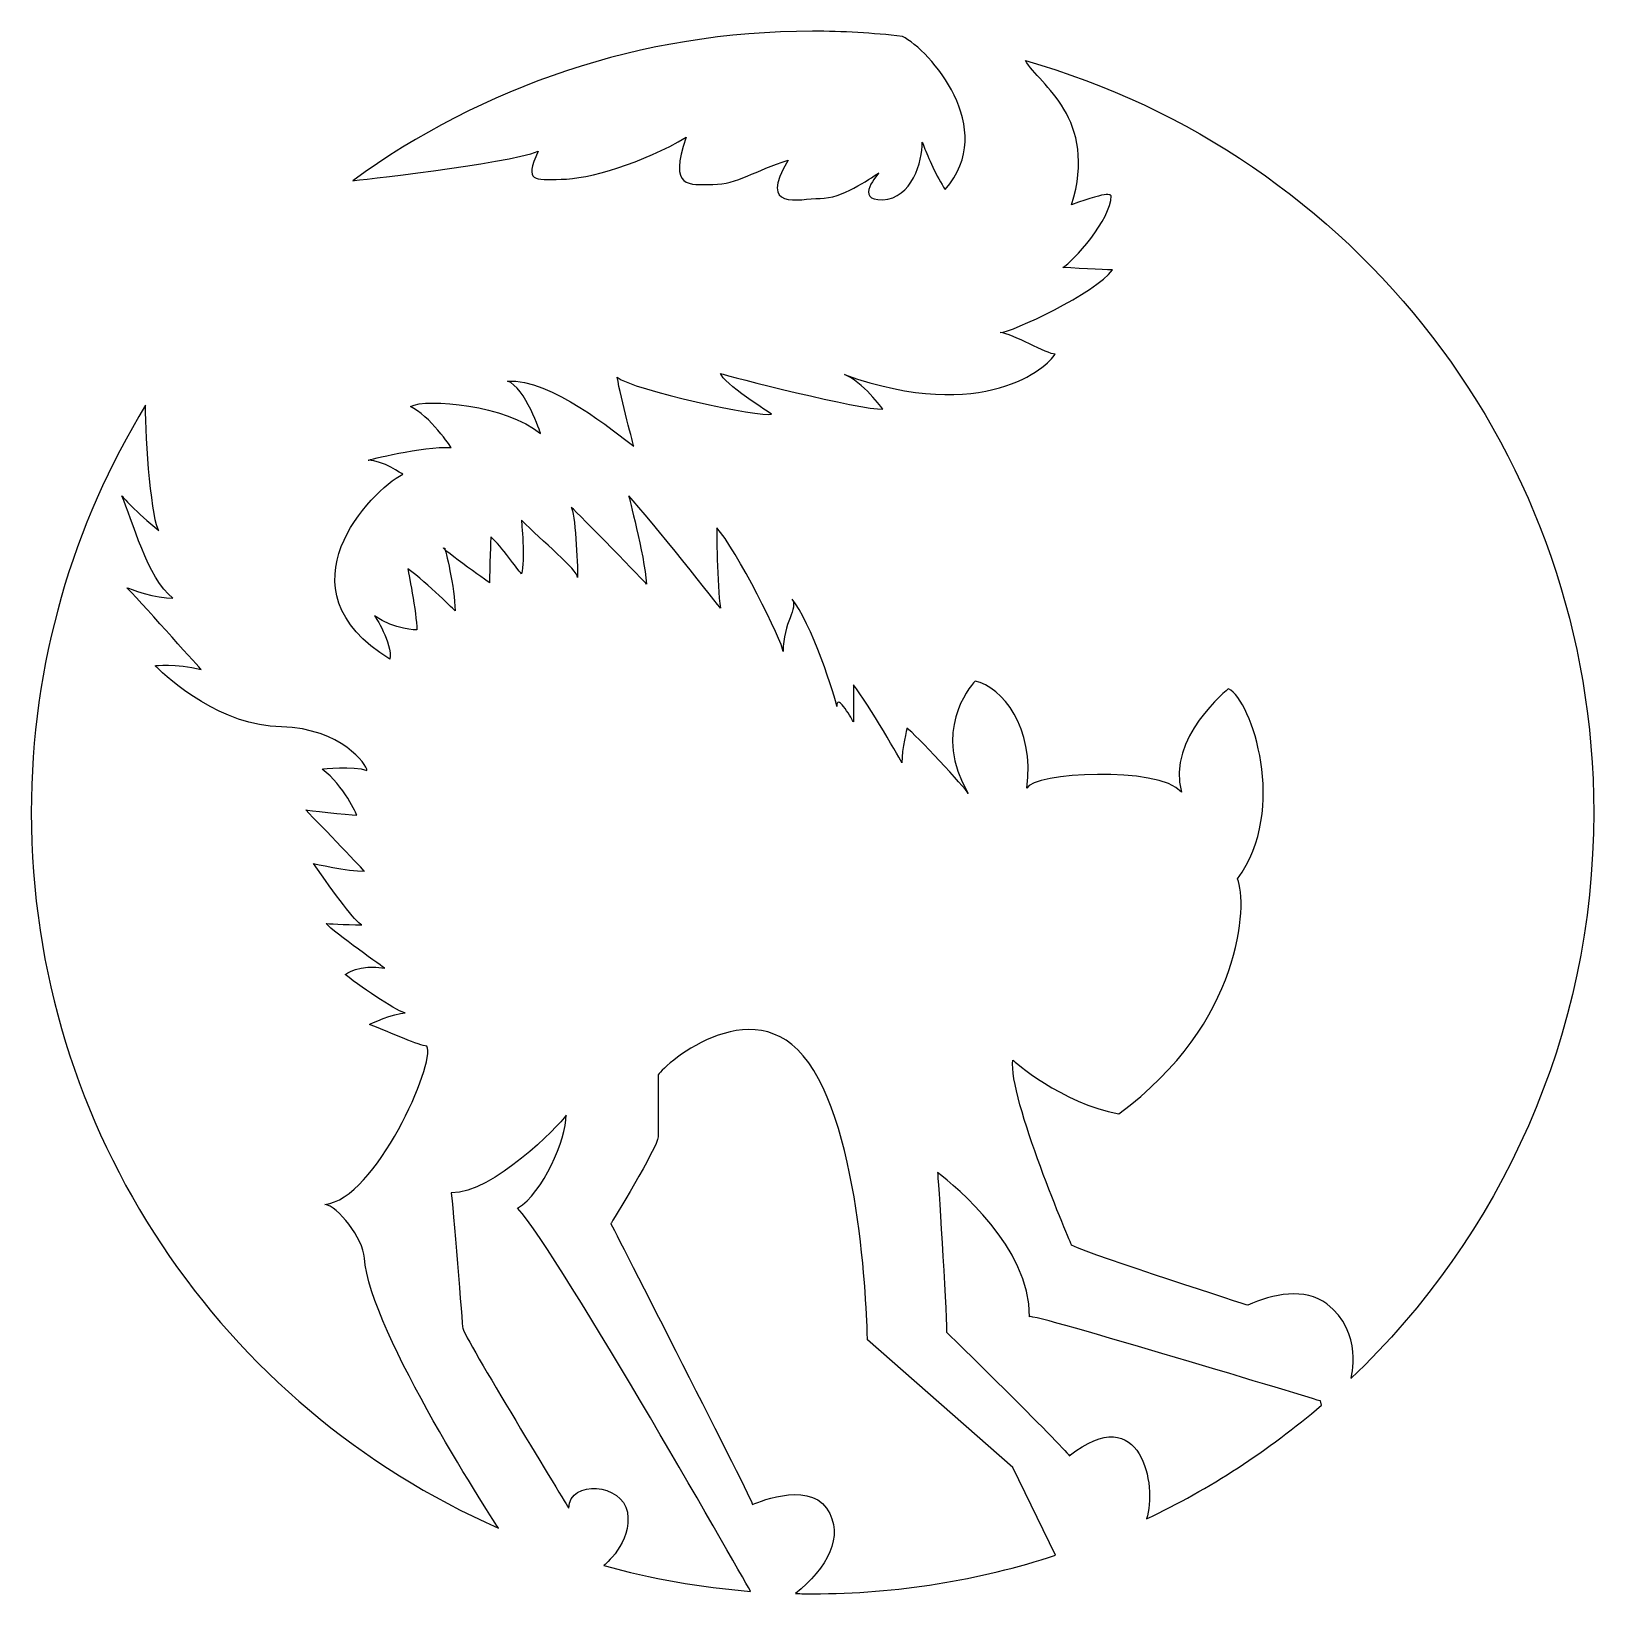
# Model space of a CAD drawing. Header units: centimetres. Extents: x -10.1 to 10.1, y -10.1 to 10.1.
import ezdxf

# ---------------------------------------------------------------- set-up
doc = ezdxf.new("R2010")
doc.units = ezdxf.units.CM
doc.header["$MEASUREMENT"] = 0
doc.layers.add('Camada 1', color=7, linetype='Continuous')

msp = doc.modelspace()

# ---------------------------------------------------------------- linework, layer by layer
at = {"layer": 'Camada 1'}
for points, knots in [([(-5.91557, 8.13148), (-4.25565, 9.34113), (-2.21116, 10.05489), (-0.00001, 10.05489), (-0.00001, 10.05489), (0.39102, 10.05489), (0.77686, 10.03256), (1.15627, 9.98911), (1.15627, 9.98911), (1.5115, 9.80845), (2.3987, 8.80624), (1.70867, 8.01762), (1.70867, 8.01762), (1.59686, 8.17907), (1.48507, 8.44376), (1.43718, 8.56338), (1.43718, 8.56338), (1.42173, 8.60201), (1.41292, 8.6255), (1.41292, 8.6255), (1.41292, 8.6255), (1.41292, 8.37907), (1.28147, 7.90261), (0.9036, 7.88617), (0.9036, 7.88617), (0.52575, 7.86974), (0.85433, 8.23119), (0.85433, 8.23119), (0.85433, 8.23119), (0.72288, 8.14906), (0.37787, 7.9026), (0.09857, 7.9026), (0.09857, 7.9026), (-0.18072, 7.9026), (-0.70648, 7.73832), (-0.31217, 8.39549), (-0.31217, 8.39549), (-0.73934, 8.26404), (-0.96934, 8.08333), (-1.2815, 8.08333), (-1.2815, 8.08333), (-1.59366, 8.08333), (-1.85655, 8.01761), (-1.62654, 8.69124), (-1.62654, 8.69124), (-2.16872, 8.36265), (-2.89162, 8.14906), (-3.23664, 8.14906), (-3.23664, 8.14906), (-3.58166, 8.14906), (-3.7131, 8.09977), (-3.53236, 8.51051), (-3.53236, 8.51051), (-3.9431, 8.34622), (-5.91557, 8.13148), (-5.91557, 8.13148)], [0, 0, 0, 0, 0.06666667, 0.06666667, 0.06666667, 0.06666667, 0.13333333, 0.13333333, 0.13333333, 0.13333333, 0.2, 0.2, 0.2, 0.2, 0.26666667, 0.26666667, 0.26666667, 0.26666667, 0.33333333, 0.33333333, 0.33333333, 0.33333333, 0.4, 0.4, 0.4, 0.4, 0.46666667, 0.46666667, 0.46666667, 0.46666667, 0.53333333, 0.53333333, 0.53333333, 0.53333333, 0.6, 0.6, 0.6, 0.6, 0.66666667, 0.66666667, 0.66666667, 0.66666667, 0.73333333, 0.73333333, 0.73333333, 0.73333333, 0.8, 0.8, 0.8, 0.8, 0.86666667, 0.86666667, 0.86666667, 0.86666667, 1, 1, 1, 1]), ([(6.62111, -6.32538), (7.09757, -6.68683), (6.9294, -7.28595), (6.9294, -7.28595), (6.9294, -7.28595), (8.85475, -5.45429), (10.05487, -2.86736), (10.05487, -0.00001), (10.05487, -0.00001), (10.05487, 4.603), (6.96194, 8.48359), (2.74081, 9.67678), (2.74081, 9.67678), (2.92443, 9.36484), (3.68019, 8.93767), (3.33517, 7.82046), (3.33517, 7.82046), (3.84449, 8.01763), (3.84449, 7.93547), (3.84449, 7.93547), (3.84449, 7.93547), (3.84449, 7.63972), (3.3516, 7.08113), (3.22015, 7.01541), (3.22015, 7.01541), (3.48304, 6.99898), (3.86092, 6.98255), (3.86092, 6.98255), (3.86092, 6.98255), (3.64735, 6.68683), (2.56298, 6.1775), (2.4151, 6.1775), (2.4151, 6.1775), (2.57938, 6.16107), (3.02301, 5.89821), (3.12156, 5.89821), (3.12156, 5.89821), (3.02298, 5.7339), (2.21795, 4.99458), (0.41069, 5.63532), (0.41069, 5.63532), (0.64069, 5.55317), (0.90356, 5.19172), (0.90356, 5.19172), (0.90356, 5.19172), (0.6407, 5.17529), (-1.10084, 5.61889), (-1.18297, 5.65175), (-1.18297, 5.65175), (-1.16654, 5.53674), (-0.5258, 5.126), (-0.5258, 5.126), (-0.5258, 5.126), (-0.65725, 5.07671), (-2.31663, 5.43816), (-2.51377, 5.60246), (-2.51377, 5.60246), (-2.46448, 5.32317), (-2.30017, 4.71526), (-2.30017, 4.71526), (-2.30017, 4.71526), (-2.5466, 4.896), (-3.36811, 5.58603), (-3.9267, 5.55317), (-3.9267, 5.55317), (-3.6967, 5.47104), (-3.49953, 4.87957), (-3.49953, 4.87957), (-3.49953, 4.87957), (-3.94313, 5.24102), (-4.96178, 5.3396), (-5.17535, 5.22459), (-5.17535, 5.22459), (-4.92892, 5.10958), (-4.6496, 4.69884), (-4.6496, 4.69884), (-4.6496, 4.69884), (-5.02748, 4.71527), (-5.71751, 4.53453), (-5.71751, 4.53453), (-5.71751, 4.53453), (-5.53677, 4.53453), (-5.27391, 4.35379), (-5.27391, 4.35379), (-5.27391, 4.35379), (-5.68465, 4.14022), (-6.91687, 2.87514), (-5.43819, 1.97151), (-5.43819, 1.97151), (-5.40533, 2.18511), (-5.63536, 2.53012), (-5.63536, 2.53012), (-5.63536, 2.53012), (-5.37247, 2.34938), (-5.09318, 2.34938), (-5.09318, 2.34938), (-5.09318, 2.34938), (-5.09318, 2.56295), (-5.20819, 3.138), (-5.20819, 3.138), (-5.20819, 3.138), (-4.9453, 2.94083), (-4.60028, 2.59582), (-4.60028, 2.59582), (-4.60028, 2.59582), (-4.60028, 2.89154), (-4.73173, 3.40087), (-4.73173, 3.40087), (-4.73173, 3.40087), (-4.87958, 3.46659), (-4.15668, 2.95727), (-4.15668, 2.95727), (-4.15668, 2.95727), (-4.15668, 3.12155), (-4.14025, 3.54872), (-4.14025, 3.54872), (-4.14025, 3.54872), (-3.99237, 3.41727), (-3.81166, 3.13798), (-3.74594, 3.07226), (-3.74594, 3.07226), (-3.69665, 3.23654), (-3.74594, 3.76229), (-3.74594, 3.76229), (-3.74594, 3.76229), (-3.48308, 3.49943), (-3.02305, 3.12155), (-3.02305, 3.02296), (-3.02305, 3.02296), (-3.02305, 3.2037), (-3.05591, 3.8773), (-3.1052, 3.92657), (-3.1052, 3.92657), (-3.00662, 3.84444), (-2.13585, 2.94081), (-2.13585, 2.94081), (-2.13585, 2.94081), (-2.16871, 3.33512), (-2.36585, 4.07444), (-2.36585, 4.07444), (-2.36585, 4.07444), (-2.08656, 3.77872), (-1.18292, 2.62862), (-1.18292, 2.62862), (-1.18292, 2.62862), (-1.23221, 2.92434), (-1.23221, 3.6637), (-1.23221, 3.6637), (-1.23221, 3.6637), (-0.98578, 3.40081), (-0.37787, 2.18505), (-0.37787, 2.07004), (-0.37787, 2.07004), (-0.37787, 2.44792), (-0.1807, 2.62863), (-0.26286, 2.74364), (-0.26286, 2.74364), (-0.03283, 2.48078), (0.31216, 1.4457), (0.31216, 1.36355), (0.31216, 1.36355), (0.31216, 1.56072), (0.52576, 1.16641), (0.52576, 1.16641), (0.52576, 1.16641), (0.52576, 1.16641), (0.52576, 1.64287), (0.52576, 1.64287), (0.52576, 1.64287), (0.7229, 1.39644), (1.15007, 0.64065), (1.15007, 0.64065), (1.15007, 0.64065), (1.15007, 0.82139), (1.21579, 1.08425), (1.21579, 1.08425), (1.21579, 1.08425), (1.31437, 1.01853), (1.97155, 0.31206), (2.00441, 0.24634), (2.00441, 0.24634), (1.54234, 1.042), (2.00949, 1.59386), (2.09164, 1.69242), (2.09164, 1.69242), (2.44764, 1.60892), (2.85875, 1.10068), (2.76019, 0.31206), (2.76019, 0.31206), (2.82589, 0.50923), (4.45244, 0.60778), (4.74816, 0.26277), (4.74816, 0.26277), (4.55102, 0.9528), (5.35607, 1.59357), (5.35607, 1.59357), (5.35607, 1.59357), (5.65182, 1.42926), (6.12828, 0.04917), (5.47108, -0.85443), (5.47108, -0.85443), (5.60253, -1.16659), (5.5368, -2.71096), (3.94314, -3.87748), (3.94314, -3.87748), (3.20381, -3.74603), (2.57948, -3.18742), (2.57948, -3.18742), (2.57948, -3.18742), (2.51378, -3.66388), (3.33524, -5.5697), (3.33524, -5.5697), (3.33524, -5.5697), (3.64742, -5.71758), (5.60251, -6.34191), (5.60251, -6.34191), (5.60251, -6.34191), (5.92382, -6.1929), (6.33835, -6.11083), (6.62111, -6.32538)], [0, 0, 0, 0, 0.01785714, 0.01785714, 0.01785714, 0.01785714, 0.03571429, 0.03571429, 0.03571429, 0.03571429, 0.05357143, 0.05357143, 0.05357143, 0.05357143, 0.07142857, 0.07142857, 0.07142857, 0.07142857, 0.08928571, 0.08928571, 0.08928571, 0.08928571, 0.10714286, 0.10714286, 0.10714286, 0.10714286, 0.125, 0.125, 0.125, 0.125, 0.14285714, 0.14285714, 0.14285714, 0.14285714, 0.16071429, 0.16071429, 0.16071429, 0.16071429, 0.17857143, 0.17857143, 0.17857143, 0.17857143, 0.19642857, 0.19642857, 0.19642857, 0.19642857, 0.21428571, 0.21428571, 0.21428571, 0.21428571, 0.23214286, 0.23214286, 0.23214286, 0.23214286, 0.25, 0.25, 0.25, 0.25, 0.26785714, 0.26785714, 0.26785714, 0.26785714, 0.28571429, 0.28571429, 0.28571429, 0.28571429, 0.30357143, 0.30357143, 0.30357143, 0.30357143, 0.32142857, 0.32142857, 0.32142857, 0.32142857, 0.33928571, 0.33928571, 0.33928571, 0.33928571, 0.35714286, 0.35714286, 0.35714286, 0.35714286, 0.375, 0.375, 0.375, 0.375, 0.39285714, 0.39285714, 0.39285714, 0.39285714, 0.41071429, 0.41071429, 0.41071429, 0.41071429, 0.42857143, 0.42857143, 0.42857143, 0.42857143, 0.44642857, 0.44642857, 0.44642857, 0.44642857, 0.46428571, 0.46428571, 0.46428571, 0.46428571, 0.48214286, 0.48214286, 0.48214286, 0.48214286, 0.5, 0.5, 0.5, 0.5, 0.51785714, 0.51785714, 0.51785714, 0.51785714, 0.53571429, 0.53571429, 0.53571429, 0.53571429, 0.55357143, 0.55357143, 0.55357143, 0.55357143, 0.57142857, 0.57142857, 0.57142857, 0.57142857, 0.58928571, 0.58928571, 0.58928571, 0.58928571, 0.60714286, 0.60714286, 0.60714286, 0.60714286, 0.625, 0.625, 0.625, 0.625, 0.64285714, 0.64285714, 0.64285714, 0.64285714, 0.66071429, 0.66071429, 0.66071429, 0.66071429, 0.67857143, 0.67857143, 0.67857143, 0.67857143, 0.69642857, 0.69642857, 0.69642857, 0.69642857, 0.71428571, 0.71428571, 0.71428571, 0.71428571, 0.73214286, 0.73214286, 0.73214286, 0.73214286, 0.75, 0.75, 0.75, 0.75, 0.76785714, 0.76785714, 0.76785714, 0.76785714, 0.78571429, 0.78571429, 0.78571429, 0.78571429, 0.80357143, 0.80357143, 0.80357143, 0.80357143, 0.82142857, 0.82142857, 0.82142857, 0.82142857, 0.83928571, 0.83928571, 0.83928571, 0.83928571, 0.85714286, 0.85714286, 0.85714286, 0.85714286, 0.875, 0.875, 0.875, 0.875, 0.89285714, 0.89285714, 0.89285714, 0.89285714, 0.91071429, 0.91071429, 0.91071429, 0.91071429, 0.92857143, 0.92857143, 0.92857143, 0.92857143, 0.94642857, 0.94642857, 0.94642857, 0.94642857, 0.96428571, 0.96428571, 0.96428571, 0.96428571, 1, 1, 1, 1]), ([(-4.04285, -9.20907), (-7.58289, -7.65277), (-10.05489, -4.1151), (-10.05489, 0.00001), (-10.05489, 0.00001), (-10.05489, 1.9202), (-9.51663, 3.71468), (-8.58275, 5.2408), (-8.58275, 5.2408), (-8.59267, 4.79744), (-8.49409, 3.69664), (-8.41193, 3.63092), (-8.41193, 3.63092), (-8.70765, 3.86095), (-8.88839, 4.07452), (-8.88839, 4.07452), (-8.88839, 4.07452), (-8.75697, 3.7788), (-8.5598, 3.00661), (-8.23122, 2.76015), (-8.23122, 2.76015), (-8.42839, 2.74372), (-8.82267, 2.8916), (-8.82267, 2.8916), (-8.82267, 2.8916), (-8.54338, 2.59588), (-7.86975, 1.84009), (-7.86975, 1.84009), (-7.86975, 1.84009), (-8.19834, 1.92224), (-8.46123, 1.88938), (-8.46123, 1.88938), (-8.46123, 1.88938), (-8.26406, 1.69224), (-7.60689, 1.11719), (-6.8347, 1.10076), (-6.8347, 1.10076), (-6.06251, 1.08433), (-5.73393, 0.60787), (-5.73393, 0.54215), (-5.73393, 0.54215), (-5.91467, 0.60787), (-6.30895, 0.55858), (-6.30895, 0.55858), (-6.30895, 0.55858), (-6.02966, 0.34498), (-5.86535, -0.0329), (-5.86535, -0.0329), (-5.86535, -0.0329), (-5.98036, -0.0329), (-6.52252, 0.03282), (-6.52252, 0.03282), (-6.52252, 0.03282), (-6.30892, -0.18075), (-5.76676, -0.75582), (-5.76676, -0.75582), (-5.76676, -0.75582), (-5.98033, -0.75582), (-6.42393, -0.65721), (-6.42393, -0.65721), (-6.42393, -0.65721), (-6.14461, -1.05152), (-5.88175, -1.41297), (-5.79959, -1.44585), (-5.79959, -1.44585), (-6.01316, -1.44585), (-6.25962, -1.42942), (-6.25962, -1.42942), (-6.25962, -1.42942), (-6.16104, -1.54443), (-5.50386, -2.00444), (-5.50386, -2.00444), (-5.50386, -2.00444), (-5.83245, -1.93874), (-6.01318, -2.08659), (-6.01318, -2.08659), (-6.01318, -2.08659), (-5.76675, -2.28373), (-5.30672, -2.57946), (-5.24099, -2.57946), (-5.24099, -2.57946), (-5.38887, -2.57946), (-5.70102, -2.72734), (-5.70102, -2.72734), (-5.70102, -2.72734), (-5.4053, -2.84235), (-5.06025, -3.00666), (-4.96169, -3.00666), (-4.96169, -3.00666), (-4.84668, -3.22023), (-5.61886, -4.9782), (-6.27606, -5.04393), (-6.27606, -5.04393), (-6.11178, -5.06036), (-5.78431, -5.47951), (-5.76674, -5.73396), (-5.76674, -5.73396), (-5.70107, -6.68683), (-4.04285, -9.20907), (-4.04285, -9.20907)], [0, 0, 0, 0, 0.03846154, 0.03846154, 0.03846154, 0.03846154, 0.07692308, 0.07692308, 0.07692308, 0.07692308, 0.11538462, 0.11538462, 0.11538462, 0.11538462, 0.15384615, 0.15384615, 0.15384615, 0.15384615, 0.19230769, 0.19230769, 0.19230769, 0.19230769, 0.23076923, 0.23076923, 0.23076923, 0.23076923, 0.26923077, 0.26923077, 0.26923077, 0.26923077, 0.30769231, 0.30769231, 0.30769231, 0.30769231, 0.34615385, 0.34615385, 0.34615385, 0.34615385, 0.38461538, 0.38461538, 0.38461538, 0.38461538, 0.42307692, 0.42307692, 0.42307692, 0.42307692, 0.46153846, 0.46153846, 0.46153846, 0.46153846, 0.5, 0.5, 0.5, 0.5, 0.53846154, 0.53846154, 0.53846154, 0.53846154, 0.57692308, 0.57692308, 0.57692308, 0.57692308, 0.61538462, 0.61538462, 0.61538462, 0.61538462, 0.65384615, 0.65384615, 0.65384615, 0.65384615, 0.69230769, 0.69230769, 0.69230769, 0.69230769, 0.73076923, 0.73076923, 0.73076923, 0.73076923, 0.76923077, 0.76923077, 0.76923077, 0.76923077, 0.80769231, 0.80769231, 0.80769231, 0.80769231, 0.84615385, 0.84615385, 0.84615385, 0.84615385, 0.88461538, 0.88461538, 0.88461538, 0.88461538, 0.92307692, 0.92307692, 0.92307692, 0.92307692, 1, 1, 1, 1]), ([(2.57944, -8.42837), (2.57944, -8.42837), (3.12954, -9.55827), (3.12954, -9.55827), (3.12954, -9.55827), (2.14458, -9.88059), (1.09265, -10.05489), (0.00002, -10.05489), (0.00002, -10.05489), (-0.07256, -10.05489), (-0.14497, -10.05412), (-0.21723, -10.05259), (-0.21723, -10.05259), (0.18076, -9.72631), (0.42716, -9.31557), (0.18076, -8.95409), (0.18076, -8.95409), (-0.0657, -8.59264), (-0.77216, -8.90482), (-0.77216, -8.90482), (-0.77216, -8.90482), (-0.7393, -8.92122), (-2.59583, -5.29032), (-2.59583, -5.29032), (-2.59583, -5.29032), (-2.59583, -5.29032), (-1.98795, -4.30454), (-1.98795, -4.17309), (-1.98795, -4.17309), (-1.98795, -4.04164), (-1.98795, -3.38447), (-1.98795, -3.38447), (-1.98795, -3.38447), (-1.98795, -3.31875), (-0.77216, -2.20154), (-0.04927, -3.22016), (-0.04927, -3.22016), (0.67362, -4.23881), (0.70649, -6.78537), (0.70649, -6.78537), (0.70649, -6.78537), (0.70649, -6.78537), (2.57944, -8.42837), (2.57944, -8.42837)], [0, 0, 0, 0, 0.08333333, 0.08333333, 0.08333333, 0.08333333, 0.16666667, 0.16666667, 0.16666667, 0.16666667, 0.25, 0.25, 0.25, 0.25, 0.33333333, 0.33333333, 0.33333333, 0.33333333, 0.41666667, 0.41666667, 0.41666667, 0.41666667, 0.5, 0.5, 0.5, 0.5, 0.58333333, 0.58333333, 0.58333333, 0.58333333, 0.66666667, 0.66666667, 0.66666667, 0.66666667, 0.75, 0.75, 0.75, 0.75, 0.83333333, 0.83333333, 0.83333333, 0.83333333, 1, 1, 1, 1]), ([(-0.79686, -10.02383), (-1.44583, -9.97292), (-2.0775, -9.86042), (-2.68601, -9.69215), (-2.68601, -9.69215), (-2.68601, -9.69215), (-2.31657, -9.3977), (-2.38229, -9.00341), (-2.38229, -9.00341), (-2.44288, -8.6399), (-3.12688, -8.57418), (-3.13805, -8.95412), (-3.13805, -8.95412), (-3.13805, -8.95412), (-4.50171, -6.71971), (-4.50171, -6.63753), (-4.50171, -6.63753), (-4.50171, -6.63753), (-4.63313, -4.99457), (-4.64956, -4.89602), (-4.64956, -4.89602), (-4.10738, -4.89602), (-3.26947, -4.04168), (-3.17091, -3.8938), (-3.17091, -3.8938), (-3.17091, -4.20598), (-3.46663, -4.89602), (-3.79522, -5.09316), (-3.79522, -5.09316), (-3.23663, -5.71747), (-0.79686, -10.02383), (-0.79686, -10.02383)], [0, 0, 0, 0, 0.11111111, 0.11111111, 0.11111111, 0.11111111, 0.22222222, 0.22222222, 0.22222222, 0.22222222, 0.33333333, 0.33333333, 0.33333333, 0.33333333, 0.44444444, 0.44444444, 0.44444444, 0.44444444, 0.55555556, 0.55555556, 0.55555556, 0.55555556, 0.66666667, 0.66666667, 0.66666667, 0.66666667, 0.77777778, 0.77777778, 0.77777778, 0.77777778, 1, 1, 1, 1]), ([(6.54948, -7.62941), (5.87201, -8.21152), (5.11613, -8.70489), (4.29986, -9.09166), (4.29986, -9.09166), (4.43599, -8.67481), (4.23882, -7.54118), (3.30233, -8.28053), (3.30233, -8.28053), (3.35162, -8.28053), (1.72512, -6.68687), (1.72512, -6.68687), (1.72512, -6.68687), (1.72512, -6.35828), (1.61011, -4.63317), (1.61011, -4.63317), (1.61011, -4.63317), (1.85654, -4.83034), (2.79304, -5.58609), (2.79304, -6.48972), (2.79304, -6.48972), (2.80947, -6.44043), (6.53896, -7.57406), (6.53896, -7.57406), (6.53896, -7.57406), (6.53896, -7.57406), (6.54948, -7.62941), (6.54948, -7.62941)], [0, 0, 0, 0, 0.125, 0.125, 0.125, 0.125, 0.25, 0.25, 0.25, 0.25, 0.375, 0.375, 0.375, 0.375, 0.5, 0.5, 0.5, 0.5, 0.625, 0.625, 0.625, 0.625, 0.75, 0.75, 0.75, 0.75, 1, 1, 1, 1]), ([(6.54948, -7.62941), (6.54948, -7.62941), (6.54948, -7.62941), (6.54948, -7.62941), (6.54948, -7.62941), (6.54948, -7.62941), (6.54948, -7.62941), (6.54948, -7.62941)], [0, 0, 0, 0, 0.33333333, 0.33333333, 0.33333333, 0.33333333, 1, 1, 1, 1])]:
    msp.add_open_spline(points, degree=3, knots=knots, dxfattribs=at)

doc.saveas('drawing.dxf')
